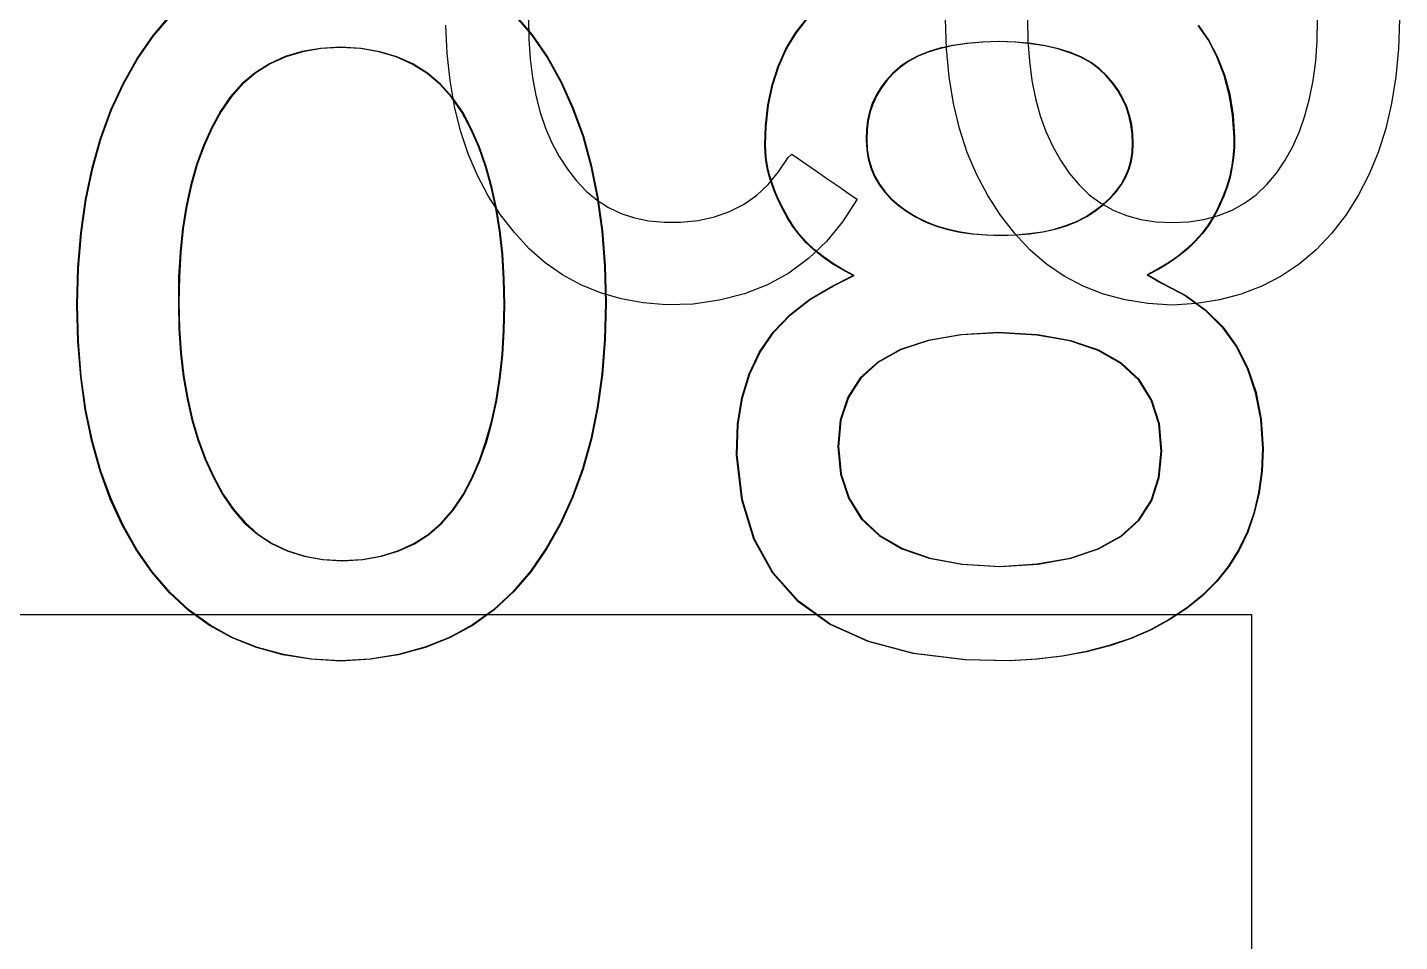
# Model space of a CAD drawing. Extents: x 1 to 47.7, y 0.2 to 35.
# Drawn here: x 42.2036 to 42.3964, y 10.3977 to 10.5261 of the extents above; entities that cross this region are included whole.
import ezdxf

# ---------------------------------------------------------------- set-up
doc = ezdxf.new("R2010")
doc.units = 0
doc.header["$MEASUREMENT"] = 0
for name, color, linetype in [('7_2___8__INDEPENDENT_INPUT', 7, 'CONTINUOUS'), ('7_3___8__OPTOISO_INDEPENDE', 7, 'CONTINUOUS'), ('7_4___24__OPTOISO_INDEPEND', 7, 'CONTINUOUS'), ('7_5___8__INDEPENDENT_INPUT', 7, 'CONTINUOUS'), ('7_6____8__INDEPENDENT_INPU', 7, 'CONTINUOUS'), ('7_7____8__OPTOISO_INDEPEND', 7, 'CONTINUOUS'), ('7_8____8__OPTOISO_INDEPEND', 7, 'CONTINUOUS')]:
    doc.layers.add(name, color=color, linetype=linetype)

msp = doc.modelspace()

# ---------------------------------------------------------------- linework, layer by layer
at = {"layer": '7_2___8__INDEPENDENT_INPUT'}
for points in [[(42.27206, 10.52789), (42.27451, 10.52505), (42.27669, 10.52187), (42.27862, 10.51843), (42.28029, 10.51474), (42.2817, 10.5108), (42.28286, 10.50662), (42.28376, 10.50219), (42.2844, 10.49751), (42.28478, 10.49259), (42.28491, 10.48741), (42.28478, 10.48227), (42.28439, 10.47736), (42.28374, 10.47269), (42.28283, 10.46826), (42.28166, 10.46406), (42.28023, 10.46011), (42.27854, 10.45639), (42.27659, 10.45292), (42.27437, 10.44969), (42.2719, 10.4468), (42.26917, 10.4443), (42.2662, 10.44216), (42.26299, 10.4404), (42.25953, 10.43901), (42.25582, 10.438), (42.25186, 10.43736), (42.24765, 10.43709), (42.24349, 10.43736), (42.23957, 10.43799), (42.2359, 10.439), (42.23247, 10.44037), (42.22928, 10.44211), (42.22634, 10.44423), (42.22364, 10.44671), (42.22119, 10.44957), (42.21898, 10.45275), (42.21703, 10.45618), (42.21534, 10.45985), (42.21391, 10.46378), (42.21273, 10.46795), (42.21182, 10.47237), (42.21117, 10.47705), (42.21078, 10.48197), (42.21065, 10.48714), (42.21078, 10.4923), (42.21118, 10.49723), (42.21184, 10.50191), (42.21277, 10.50635), (42.21396, 10.51055), (42.21541, 10.51451), (42.21712, 10.51823), (42.2191, 10.52171), (42.22134, 10.52494), (42.22382, 10.52784)], [(42.36814, 10.52637), (42.3696, 10.52425), (42.37082, 10.52194), (42.37179, 10.51942), (42.37251, 10.5167), (42.37298, 10.51377), (42.3732, 10.51065), (42.3732, 10.50977), (42.37319, 10.50927), (42.37315, 10.50876), (42.37311, 10.50825), (42.37305, 10.50772), (42.37297, 10.50718), (42.37288, 10.50663), (42.37278, 10.50606), (42.37266, 10.50549), (42.37251, 10.50488), (42.37234, 10.50427), (42.37214, 10.50365), (42.37193, 10.50303), (42.37169, 10.5024), (42.37142, 10.50177), (42.37114, 10.50114), (42.37083, 10.50051), (42.37035, 10.49959), (42.36957, 10.49834), (42.36868, 10.49715), (42.36768, 10.49603), (42.36656, 10.49496), (42.36534, 10.49396), (42.36401, 10.49303), (42.36256, 10.49215), (42.36101, 10.49134), (42.36311, 10.49012), (42.36634, 10.48843), (42.36915, 10.48639), (42.37154, 10.48401), (42.37352, 10.48129), (42.37507, 10.47822), (42.37621, 10.47481), (42.37693, 10.47106), (42.37722, 10.46697), (42.37706, 10.46375), (42.37665, 10.46071), (42.37597, 10.45785), (42.37504, 10.45518), (42.37385, 10.45269), (42.3724, 10.45037), (42.3707, 10.44825), (42.36874, 10.4463), (42.36652, 10.44452), (42.36411, 10.44291), (42.36149, 10.44149), (42.35868, 10.44027), (42.35568, 10.43924), (42.35247, 10.43842), (42.34907, 10.43779), (42.34548, 10.43736), (42.34168, 10.43713), (42.33542, 10.43726), (42.32815, 10.43816), (42.32181, 10.43984), (42.3164, 10.44228), (42.31192, 10.44549), (42.30837, 10.44947), (42.30576, 10.45422), (42.30407, 10.45975), (42.30332, 10.46604), (42.30345, 10.47039), (42.30405, 10.47406), (42.30508, 10.47743), (42.30656, 10.4805), (42.30847, 10.48327), (42.31082, 10.48574), (42.31361, 10.48791), (42.31684, 10.48978), (42.31973, 10.49126), (42.31816, 10.49208), (42.31671, 10.49296), (42.31538, 10.49389), (42.31417, 10.49488), (42.31307, 10.49591), (42.31209, 10.497), (42.31123, 10.49814), (42.31049, 10.49932), (42.30983, 10.50055), (42.30923, 10.50174), (42.30871, 10.50292), (42.30827, 10.50409), (42.30791, 10.50523), (42.30763, 10.50636), (42.30744, 10.50746), (42.30732, 10.50855), (42.30729, 10.50963), (42.30738, 10.51219), (42.30772, 10.5152), (42.30831, 10.51801), (42.30915, 10.52064), (42.31024, 10.52307), (42.31159, 10.52531), (42.31319, 10.52736)]]:
    msp.add_lwpolyline(points, dxfattribs=at)
for points in [[(42.35897, 10.50979), (42.35891, 10.51114), (42.35874, 10.51245), (42.35845, 10.51371), (42.35804, 10.51493), (42.35752, 10.5161), (42.35688, 10.51722), (42.35613, 10.51829), (42.35526, 10.51932), (42.35424, 10.52029), (42.35304, 10.52116), (42.35168, 10.52191), (42.35015, 10.52256), (42.34847, 10.52309), (42.34663, 10.52351), (42.34462, 10.52382), (42.34246, 10.52402), (42.34013, 10.52411), (42.33783, 10.52403), (42.33569, 10.52384), (42.33371, 10.52355), (42.3319, 10.52315), (42.33024, 10.52265), (42.32876, 10.52205), (42.32743, 10.52134), (42.32626, 10.52053), (42.32524, 10.51962), (42.32435, 10.51865), (42.32357, 10.51763), (42.32292, 10.51655), (42.3224, 10.51541), (42.32199, 10.51423), (42.32172, 10.51298), (42.32156, 10.51169), (42.32153, 10.51034), (42.3216, 10.50896), (42.32182, 10.50764), (42.32217, 10.50639), (42.32267, 10.5052), (42.32331, 10.50408), (42.32409, 10.50302), (42.32501, 10.50202), (42.32607, 10.50109), (42.32726, 10.50022), (42.32854, 10.49944), (42.32992, 10.49877), (42.3314, 10.4982), (42.33299, 10.49773), (42.33468, 10.49737), (42.33648, 10.49711), (42.33838, 10.49695), (42.34039, 10.4969), (42.34247, 10.49695), (42.34444, 10.49712), (42.34628, 10.49738), (42.348, 10.49776), (42.3496, 10.49825), (42.35108, 10.49884), (42.35244, 10.49954), (42.35368, 10.50034), (42.35479, 10.50121), (42.35577, 10.5021), (42.35662, 10.50304), (42.35733, 10.50403), (42.35792, 10.50508), (42.35838, 10.50618), (42.35871, 10.50733), (42.3589, 10.50853)], [(42.27067, 10.48714), (42.2706, 10.49076), (42.27038, 10.49422), (42.27002, 10.49754), (42.26951, 10.5007), (42.26885, 10.50371), (42.26805, 10.50656), (42.2671, 10.50927), (42.26601, 10.51182), (42.26475, 10.51419), (42.26329, 10.5163), (42.26163, 10.51813), (42.25979, 10.51968), (42.25775, 10.52096), (42.25551, 10.52196), (42.25309, 10.52268), (42.25047, 10.52313), (42.24765, 10.5233), (42.24488, 10.52313), (42.2423, 10.52269), (42.23991, 10.52197), (42.23771, 10.52099), (42.2357, 10.51973), (42.23388, 10.51819), (42.23225, 10.51639), (42.23081, 10.51431), (42.22954, 10.51198), (42.22842, 10.50948), (42.22746, 10.50682), (42.22664, 10.504), (42.22599, 10.50101), (42.22548, 10.49785), (42.22513, 10.49454), (42.22494, 10.49106), (42.22489, 10.48741), (42.22497, 10.48381), (42.2252, 10.48037), (42.22558, 10.47708), (42.22611, 10.47395), (42.2268, 10.47097), (42.22764, 10.46816), (42.22863, 10.46549), (42.22978, 10.46299), (42.23107, 10.4606), (42.23253, 10.45842), (42.23417, 10.45653), (42.23599, 10.45492), (42.238, 10.45361), (42.2402, 10.45257), (42.24259, 10.45183), (42.24516, 10.45137), (42.24791, 10.45119), (42.25072, 10.45136), (42.25334, 10.45182), (42.25576, 10.45256), (42.25798, 10.45358), (42.26, 10.45488), (42.26183, 10.45646), (42.26346, 10.45833), (42.2649, 10.46048), (42.26613, 10.46284), (42.26719, 10.46531), (42.26812, 10.46795), (42.2689, 10.47075), (42.26954, 10.47371), (42.27003, 10.47683), (42.27039, 10.48011), (42.2706, 10.48354)], [(42.36297, 10.46656), (42.36264, 10.4704), (42.36159, 10.47374), (42.35982, 10.47658), (42.35733, 10.47891), (42.35411, 10.48074), (42.35017, 10.48207), (42.3455, 10.48289), (42.34012, 10.48322), (42.33482, 10.48291), (42.33023, 10.48211), (42.32635, 10.48084), (42.32318, 10.47908), (42.32071, 10.47685), (42.31894, 10.47413), (42.31788, 10.47092), (42.31753, 10.46724), (42.31794, 10.46335), (42.31904, 10.45997), (42.32084, 10.45709), (42.32334, 10.45473), (42.32652, 10.45288), (42.33041, 10.45154), (42.33498, 10.4507), (42.34025, 10.45038), (42.34558, 10.45072), (42.35019, 10.45154), (42.3541, 10.45284), (42.35729, 10.45463), (42.35978, 10.45689), (42.36155, 10.45963), (42.36261, 10.46286)]]:
    msp.add_lwpolyline(points, close=True, dxfattribs=at)
at = {"layer": '7_3___8__OPTOISO_INDEPENDE'}
for points in [[(42.27206, 10.52789), (42.27451, 10.52505), (42.27669, 10.52187), (42.27862, 10.51843), (42.28029, 10.51474), (42.2817, 10.5108), (42.28286, 10.50662), (42.28376, 10.50219), (42.2844, 10.49751), (42.28478, 10.49259), (42.28491, 10.48741), (42.28478, 10.48227), (42.28439, 10.47736), (42.28374, 10.47269), (42.28283, 10.46826), (42.28166, 10.46406), (42.28023, 10.46011), (42.27854, 10.45639), (42.27659, 10.45292), (42.27437, 10.44969), (42.2719, 10.4468), (42.26917, 10.4443), (42.2662, 10.44216), (42.26299, 10.4404), (42.25953, 10.43901), (42.25582, 10.438), (42.25186, 10.43736), (42.24765, 10.43709), (42.24349, 10.43736), (42.23957, 10.43799), (42.2359, 10.439), (42.23247, 10.44037), (42.22928, 10.44211), (42.22634, 10.44423), (42.22364, 10.44671), (42.22119, 10.44957), (42.21898, 10.45275), (42.21703, 10.45618), (42.21534, 10.45985), (42.21391, 10.46378), (42.21273, 10.46795), (42.21182, 10.47237), (42.21117, 10.47705), (42.21078, 10.48197), (42.21065, 10.48714), (42.21078, 10.4923), (42.21118, 10.49723), (42.21184, 10.50191), (42.21277, 10.50635), (42.21396, 10.51055), (42.21541, 10.51451), (42.21712, 10.51823), (42.2191, 10.52171), (42.22134, 10.52494), (42.22382, 10.52784)], [(42.36814, 10.52637), (42.3696, 10.52425), (42.37082, 10.52194), (42.37179, 10.51942), (42.37251, 10.5167), (42.37298, 10.51377), (42.3732, 10.51065), (42.3732, 10.50977), (42.37319, 10.50927), (42.37315, 10.50876), (42.37311, 10.50825), (42.37305, 10.50772), (42.37297, 10.50718), (42.37288, 10.50663), (42.37278, 10.50606), (42.37266, 10.50549), (42.37251, 10.50488), (42.37234, 10.50427), (42.37214, 10.50365), (42.37193, 10.50303), (42.37169, 10.5024), (42.37142, 10.50177), (42.37114, 10.50114), (42.37083, 10.50051), (42.37035, 10.49959), (42.36957, 10.49834), (42.36868, 10.49715), (42.36768, 10.49603), (42.36656, 10.49496), (42.36534, 10.49396), (42.36401, 10.49303), (42.36256, 10.49215), (42.36101, 10.49134), (42.36311, 10.49012), (42.36634, 10.48843), (42.36915, 10.48639), (42.37154, 10.48401), (42.37352, 10.48129), (42.37507, 10.47822), (42.37621, 10.47481), (42.37693, 10.47106), (42.37722, 10.46697), (42.37706, 10.46375), (42.37665, 10.46071), (42.37597, 10.45785), (42.37504, 10.45518), (42.37385, 10.45269), (42.3724, 10.45037), (42.3707, 10.44825), (42.36874, 10.4463), (42.36652, 10.44452), (42.36411, 10.44291), (42.36149, 10.44149), (42.35868, 10.44027), (42.35568, 10.43924), (42.35247, 10.43842), (42.34907, 10.43779), (42.34548, 10.43736), (42.34168, 10.43713), (42.33542, 10.43726), (42.32815, 10.43816), (42.32181, 10.43984), (42.3164, 10.44228), (42.31192, 10.44549), (42.30837, 10.44947), (42.30576, 10.45422), (42.30407, 10.45975), (42.30332, 10.46604), (42.30345, 10.47039), (42.30405, 10.47406), (42.30508, 10.47743), (42.30656, 10.4805), (42.30847, 10.48327), (42.31082, 10.48574), (42.31361, 10.48791), (42.31684, 10.48978), (42.31973, 10.49126), (42.31816, 10.49208), (42.31671, 10.49296), (42.31538, 10.49389), (42.31417, 10.49488), (42.31307, 10.49591), (42.31209, 10.497), (42.31123, 10.49814), (42.31049, 10.49932), (42.30983, 10.50055), (42.30923, 10.50174), (42.30871, 10.50292), (42.30827, 10.50409), (42.30791, 10.50523), (42.30763, 10.50636), (42.30744, 10.50746), (42.30732, 10.50855), (42.30729, 10.50963), (42.30738, 10.51219), (42.30772, 10.5152), (42.30831, 10.51801), (42.30915, 10.52064), (42.31024, 10.52307), (42.31159, 10.52531), (42.31319, 10.52736)]]:
    msp.add_lwpolyline(points, dxfattribs=at)
for points in [[(42.35897, 10.50979), (42.35891, 10.51114), (42.35874, 10.51245), (42.35845, 10.51371), (42.35804, 10.51493), (42.35752, 10.5161), (42.35688, 10.51722), (42.35613, 10.51829), (42.35526, 10.51932), (42.35424, 10.52029), (42.35304, 10.52116), (42.35168, 10.52191), (42.35015, 10.52256), (42.34847, 10.52309), (42.34663, 10.52351), (42.34462, 10.52382), (42.34246, 10.52402), (42.34013, 10.52411), (42.33783, 10.52403), (42.33569, 10.52384), (42.33371, 10.52355), (42.3319, 10.52315), (42.33024, 10.52265), (42.32876, 10.52205), (42.32743, 10.52134), (42.32626, 10.52053), (42.32524, 10.51962), (42.32435, 10.51865), (42.32357, 10.51763), (42.32292, 10.51655), (42.3224, 10.51541), (42.32199, 10.51423), (42.32172, 10.51298), (42.32156, 10.51169), (42.32153, 10.51034), (42.3216, 10.50896), (42.32182, 10.50764), (42.32217, 10.50639), (42.32267, 10.5052), (42.32331, 10.50408), (42.32409, 10.50302), (42.32501, 10.50202), (42.32607, 10.50109), (42.32726, 10.50022), (42.32854, 10.49944), (42.32992, 10.49877), (42.3314, 10.4982), (42.33299, 10.49773), (42.33468, 10.49737), (42.33648, 10.49711), (42.33838, 10.49695), (42.34039, 10.4969), (42.34247, 10.49695), (42.34444, 10.49712), (42.34628, 10.49738), (42.348, 10.49776), (42.3496, 10.49825), (42.35108, 10.49884), (42.35244, 10.49954), (42.35368, 10.50034), (42.35479, 10.50121), (42.35577, 10.5021), (42.35662, 10.50304), (42.35733, 10.50403), (42.35792, 10.50508), (42.35838, 10.50618), (42.35871, 10.50733), (42.3589, 10.50853)], [(42.27067, 10.48714), (42.2706, 10.49076), (42.27038, 10.49422), (42.27002, 10.49754), (42.26951, 10.5007), (42.26885, 10.50371), (42.26805, 10.50656), (42.2671, 10.50927), (42.26601, 10.51182), (42.26475, 10.51419), (42.26329, 10.5163), (42.26163, 10.51813), (42.25979, 10.51968), (42.25775, 10.52096), (42.25551, 10.52196), (42.25309, 10.52268), (42.25047, 10.52313), (42.24765, 10.5233), (42.24488, 10.52313), (42.2423, 10.52269), (42.23991, 10.52197), (42.23771, 10.52099), (42.2357, 10.51973), (42.23388, 10.51819), (42.23225, 10.51639), (42.23081, 10.51431), (42.22954, 10.51198), (42.22842, 10.50948), (42.22746, 10.50682), (42.22664, 10.504), (42.22599, 10.50101), (42.22548, 10.49785), (42.22513, 10.49454), (42.22494, 10.49106), (42.22489, 10.48741), (42.22497, 10.48381), (42.2252, 10.48037), (42.22558, 10.47708), (42.22611, 10.47395), (42.2268, 10.47097), (42.22764, 10.46816), (42.22863, 10.46549), (42.22978, 10.46299), (42.23107, 10.4606), (42.23253, 10.45842), (42.23417, 10.45653), (42.23599, 10.45492), (42.238, 10.45361), (42.2402, 10.45257), (42.24259, 10.45183), (42.24516, 10.45137), (42.24791, 10.45119), (42.25072, 10.45136), (42.25334, 10.45182), (42.25576, 10.45256), (42.25798, 10.45358), (42.26, 10.45488), (42.26183, 10.45646), (42.26346, 10.45833), (42.2649, 10.46048), (42.26613, 10.46284), (42.26719, 10.46531), (42.26812, 10.46795), (42.2689, 10.47075), (42.26954, 10.47371), (42.27003, 10.47683), (42.27039, 10.48011), (42.2706, 10.48354)], [(42.36297, 10.46656), (42.36264, 10.4704), (42.36159, 10.47374), (42.35982, 10.47658), (42.35733, 10.47891), (42.35411, 10.48074), (42.35017, 10.48207), (42.3455, 10.48289), (42.34012, 10.48322), (42.33482, 10.48291), (42.33023, 10.48211), (42.32635, 10.48084), (42.32318, 10.47908), (42.32071, 10.47685), (42.31894, 10.47413), (42.31788, 10.47092), (42.31753, 10.46724), (42.31794, 10.46335), (42.31904, 10.45997), (42.32084, 10.45709), (42.32334, 10.45473), (42.32652, 10.45288), (42.33041, 10.45154), (42.33498, 10.4507), (42.34025, 10.45038), (42.34558, 10.45072), (42.35019, 10.45154), (42.3541, 10.45284), (42.35729, 10.45463), (42.35978, 10.45689), (42.36155, 10.45963), (42.36261, 10.46286)]]:
    msp.add_lwpolyline(points, close=True, dxfattribs=at)
at = {"layer": '7_4___24__OPTOISO_INDEPEND'}
for points in [[(42.27398, 10.52744), (42.27404, 10.52449), (42.27424, 10.52169), (42.27457, 10.51904), (42.27504, 10.51653), (42.27565, 10.51417), (42.2764, 10.51195), (42.27729, 10.50988), (42.27831, 10.50796), (42.27947, 10.50618), (42.28072, 10.50453), (42.28211, 10.50308), (42.28362, 10.50184), (42.28525, 10.50081), (42.28701, 10.49998), (42.28889, 10.49936), (42.2909, 10.49894), (42.29304, 10.49873), (42.29542, 10.49873), (42.29785, 10.49897), (42.30013, 10.49947), (42.30225, 10.50023), (42.30421, 10.50124), (42.30601, 10.50251), (42.30766, 10.50403), (42.30914, 10.50581), (42.31046, 10.50784), (42.31098, 10.5083), (42.31175, 10.50777), (42.31297, 10.50693), (42.31446, 10.50589), (42.31607, 10.50479), (42.31761, 10.50373), (42.31891, 10.50282), (42.31982, 10.50219), (42.32016, 10.50196), (42.31813, 10.4988), (42.31585, 10.49603), (42.31333, 10.49362), (42.31057, 10.4916), (42.30757, 10.48994), (42.30433, 10.48867), (42.30085, 10.48777), (42.29713, 10.48724), (42.29335, 10.48712), (42.29009, 10.4874), (42.28701, 10.48796), (42.28409, 10.48881), (42.28134, 10.48994), (42.27876, 10.49135), (42.27634, 10.49304), (42.27409, 10.49502), (42.27202, 10.49728), (42.27008, 10.49978), (42.26834, 10.50245), (42.26682, 10.5053), (42.26552, 10.50835), (42.26445, 10.51158), (42.2636, 10.51501), (42.26297, 10.51862), (42.26256, 10.52243), (42.26238, 10.52642)], [(42.39638, 10.52724), (42.39623, 10.5231), (42.39586, 10.51916), (42.39526, 10.51542), (42.39443, 10.51189), (42.39337, 10.50855), (42.39208, 10.50541), (42.39057, 10.50247), (42.38882, 10.49973), (42.38683, 10.49717), (42.38464, 10.49486), (42.38227, 10.49286), (42.37973, 10.49115), (42.37702, 10.48974), (42.37413, 10.48863), (42.37107, 10.48782), (42.36783, 10.48731), (42.36442, 10.48709), (42.36103, 10.48731), (42.35783, 10.48782), (42.3548, 10.48863), (42.35194, 10.48974), (42.34927, 10.49115), (42.34677, 10.49286), (42.34445, 10.49486), (42.34231, 10.49717), (42.34032, 10.49973), (42.33853, 10.50247), (42.33697, 10.50541), (42.33565, 10.50855), (42.33457, 10.51189), (42.33372, 10.51542), (42.3331, 10.51916), (42.33272, 10.5231), (42.33257, 10.52724)], [(42.34408, 10.52724), (42.34415, 10.52422), (42.34437, 10.52136), (42.34473, 10.51865), (42.34524, 10.5161), (42.34589, 10.5137), (42.34669, 10.51146), (42.34764, 10.50937), (42.34873, 10.50744), (42.34995, 10.50564), (42.35131, 10.50401), (42.35279, 10.5026), (42.35441, 10.50141), (42.35615, 10.50043), (42.35802, 10.49967), (42.36003, 10.49913), (42.36216, 10.49881), (42.36442, 10.4987), (42.36673, 10.49881), (42.3689, 10.49913), (42.37094, 10.49967), (42.37284, 10.50043), (42.3746, 10.50141), (42.37623, 10.5026), (42.37773, 10.50401), (42.37909, 10.50564), (42.38031, 10.50744), (42.38138, 10.50937), (42.38231, 10.51146), (42.38309, 10.5137), (42.38374, 10.5161), (42.38423, 10.51865), (42.38459, 10.52136), (42.3848, 10.52422), (42.38487, 10.52724)], [(42.07552, 10.39364), (42.07552, 10.44362), (42.37557, 10.44362), (42.37557, 10.18898)]]:
    msp.add_lwpolyline(points, dxfattribs=at)
at = {"layer": '7_5___8__INDEPENDENT_INPUT'}
for points in [[(42.27197, 10.5279), (42.27441, 10.52506), (42.2766, 10.52188), (42.27853, 10.51844), (42.28019, 10.51475), (42.28161, 10.51082), (42.28276, 10.50664), (42.28366, 10.5022), (42.2843, 10.49753), (42.28469, 10.4926), (42.28482, 10.48743), (42.28469, 10.48228), (42.2843, 10.47737), (42.28365, 10.4727), (42.28274, 10.46827), (42.28156, 10.46408), (42.28013, 10.46012), (42.27844, 10.45641), (42.27649, 10.45293), (42.27427, 10.4497), (42.2718, 10.44682), (42.26908, 10.44431), (42.26611, 10.44217), (42.26289, 10.44041), (42.25943, 10.43903), (42.25572, 10.43801), (42.25176, 10.43737), (42.24756, 10.43711), (42.2434, 10.43737), (42.23948, 10.438), (42.2358, 10.43901), (42.23237, 10.44038), (42.22919, 10.44213), (42.22625, 10.44424), (42.22355, 10.44672), (42.22109, 10.44958), (42.21888, 10.45276), (42.21693, 10.45619), (42.21524, 10.45986), (42.21381, 10.46379), (42.21264, 10.46796), (42.21173, 10.47239), (42.21108, 10.47706), (42.21069, 10.48198), (42.21056, 10.48716), (42.21069, 10.49232), (42.21109, 10.49724), (42.21175, 10.50192), (42.21267, 10.50636), (42.21386, 10.51056), (42.21531, 10.51452), (42.21703, 10.51824), (42.21901, 10.52172), (42.22124, 10.52496), (42.22372, 10.52785)], [(42.36804, 10.52638), (42.36951, 10.52427), (42.37072, 10.52195), (42.37169, 10.51943), (42.37241, 10.51671), (42.37288, 10.51379), (42.3731, 10.51066), (42.37311, 10.50978), (42.37309, 10.50928), (42.37306, 10.50878), (42.37301, 10.50826), (42.37295, 10.50773), (42.37288, 10.50719), (42.37279, 10.50664), (42.37268, 10.50608), (42.37257, 10.5055), (42.37242, 10.50489), (42.37224, 10.50428), (42.37205, 10.50366), (42.37183, 10.50304), (42.37159, 10.50242), (42.37133, 10.50179), (42.37104, 10.50116), (42.37074, 10.50052), (42.37025, 10.4996), (42.36947, 10.49835), (42.36858, 10.49716), (42.36758, 10.49604), (42.36647, 10.49498), (42.36525, 10.49398), (42.36391, 10.49304), (42.36247, 10.49217), (42.36091, 10.49136), (42.36301, 10.49014), (42.36624, 10.48844), (42.36905, 10.48641), (42.37145, 10.48402), (42.37342, 10.4813), (42.37498, 10.47824), (42.37611, 10.47483), (42.37683, 10.47107), (42.37713, 10.46698), (42.37697, 10.46376), (42.37655, 10.46072), (42.37588, 10.45787), (42.37495, 10.45519), (42.37376, 10.4527), (42.37231, 10.45039), (42.3706, 10.44826), (42.36864, 10.44631), (42.36643, 10.44454), (42.36401, 10.44292), (42.3614, 10.4415), (42.35859, 10.44028), (42.35558, 10.43926), (42.35238, 10.43843), (42.34898, 10.4378), (42.34538, 10.43738), (42.34158, 10.43714), (42.33532, 10.43728), (42.32805, 10.43818), (42.32171, 10.43985), (42.3163, 10.44229), (42.31183, 10.4455), (42.30828, 10.44949), (42.30566, 10.45424), (42.30398, 10.45976), (42.30323, 10.46605), (42.30336, 10.4704), (42.30395, 10.47407), (42.30499, 10.47744), (42.30646, 10.48051), (42.30838, 10.48328), (42.31073, 10.48575), (42.31352, 10.48792), (42.31675, 10.48979), (42.31963, 10.49127), (42.31806, 10.4921), (42.31662, 10.49298), (42.31528, 10.49391), (42.31407, 10.49489), (42.31298, 10.49592), (42.312, 10.49701), (42.31114, 10.49815), (42.31039, 10.49934), (42.30974, 10.50056), (42.30913, 10.50176), (42.30861, 10.50294), (42.30817, 10.5041), (42.30782, 10.50524), (42.30754, 10.50637), (42.30734, 10.50748), (42.30723, 10.50857), (42.30719, 10.50964), (42.30728, 10.51221), (42.30762, 10.51521), (42.30821, 10.51803), (42.30906, 10.52065), (42.31015, 10.52308), (42.3115, 10.52532), (42.31309, 10.52737)]]:
    msp.add_lwpolyline(points, dxfattribs=at)
for points in [[(42.35887, 10.5098), (42.35882, 10.51116), (42.35864, 10.51247), (42.35835, 10.51373), (42.35795, 10.51494), (42.35742, 10.51611), (42.35678, 10.51723), (42.35603, 10.51831), (42.35516, 10.51933), (42.35414, 10.5203), (42.35294, 10.52117), (42.35158, 10.52193), (42.35006, 10.52257), (42.34838, 10.5231), (42.34653, 10.52353), (42.34453, 10.52384), (42.34236, 10.52404), (42.34003, 10.52412), (42.33773, 10.52404), (42.33559, 10.52385), (42.33362, 10.52356), (42.3318, 10.52317), (42.33015, 10.52267), (42.32866, 10.52206), (42.32733, 10.52136), (42.32617, 10.52055), (42.32515, 10.51964), (42.32425, 10.51866), (42.32348, 10.51764), (42.32283, 10.51656), (42.3223, 10.51543), (42.3219, 10.51424), (42.32162, 10.513), (42.32147, 10.5117), (42.32144, 10.51035), (42.32151, 10.50897), (42.32172, 10.50765), (42.32208, 10.5064), (42.32257, 10.50521), (42.32321, 10.50409), (42.32399, 10.50303), (42.32492, 10.50204), (42.32598, 10.50111), (42.32716, 10.50024), (42.32844, 10.49946), (42.32982, 10.49878), (42.33131, 10.49821), (42.33289, 10.49774), (42.33459, 10.49738), (42.33638, 10.49712), (42.33829, 10.49697), (42.34029, 10.49691), (42.34238, 10.49697), (42.34434, 10.49713), (42.34619, 10.4974), (42.34791, 10.49777), (42.34951, 10.49826), (42.35099, 10.49885), (42.35234, 10.49955), (42.35358, 10.50036), (42.35469, 10.50122), (42.35567, 10.50211), (42.35652, 10.50305), (42.35724, 10.50405), (42.35783, 10.50509), (42.35829, 10.50619), (42.35861, 10.50734), (42.35881, 10.50854)], [(42.27058, 10.48716), (42.2705, 10.49077), (42.27028, 10.49424), (42.26992, 10.49755), (42.26941, 10.50071), (42.26876, 10.50372), (42.26796, 10.50658), (42.26701, 10.50928), (42.26591, 10.51183), (42.26465, 10.5142), (42.26319, 10.51631), (42.26154, 10.51814), (42.25969, 10.51969), (42.25765, 10.52097), (42.25542, 10.52197), (42.25299, 10.52269), (42.25037, 10.52314), (42.24756, 10.52331), (42.24479, 10.52314), (42.24221, 10.5227), (42.23982, 10.52199), (42.23762, 10.521), (42.2356, 10.51974), (42.23378, 10.51821), (42.23215, 10.5164), (42.23071, 10.51432), (42.22944, 10.512), (42.22833, 10.5095), (42.22736, 10.50683), (42.22655, 10.50401), (42.22589, 10.50102), (42.22539, 10.49787), (42.22504, 10.49455), (42.22484, 10.49107), (42.2248, 10.48743), (42.22488, 10.48383), (42.2251, 10.48038), (42.22548, 10.47709), (42.22602, 10.47396), (42.22671, 10.47099), (42.22755, 10.46817), (42.22854, 10.46551), (42.22969, 10.463), (42.23098, 10.46061), (42.23243, 10.45843), (42.23407, 10.45654), (42.2359, 10.45494), (42.23791, 10.45362), (42.24011, 10.45259), (42.24249, 10.45184), (42.24506, 10.45138), (42.24782, 10.45121), (42.25063, 10.45138), (42.25324, 10.45183), (42.25566, 10.45257), (42.25788, 10.45359), (42.25991, 10.45489), (42.26174, 10.45648), (42.26337, 10.45834), (42.2648, 10.46049), (42.26603, 10.46285), (42.2671, 10.46533), (42.26802, 10.46797), (42.2688, 10.47076), (42.26944, 10.47372), (42.26994, 10.47684), (42.27029, 10.48012), (42.2705, 10.48356)], [(42.36287, 10.46657), (42.36255, 10.47042), (42.3615, 10.47376), (42.35973, 10.47659), (42.35723, 10.47893), (42.35401, 10.48076), (42.35007, 10.48208), (42.34541, 10.48291), (42.34002, 10.48323), (42.33473, 10.48292), (42.33014, 10.48213), (42.32626, 10.48085), (42.32308, 10.4791), (42.32061, 10.47686), (42.31885, 10.47414), (42.31779, 10.47094), (42.31744, 10.46725), (42.31785, 10.46336), (42.31895, 10.45998), (42.32075, 10.45711), (42.32324, 10.45474), (42.32643, 10.45289), (42.33031, 10.45155), (42.33489, 10.45072), (42.34016, 10.45039), (42.34548, 10.45073), (42.3501, 10.45156), (42.354, 10.45286), (42.3572, 10.45464), (42.35968, 10.4569), (42.36146, 10.45965), (42.36252, 10.46287)]]:
    msp.add_lwpolyline(points, close=True, dxfattribs=at)
at = {"layer": '7_6____8__INDEPENDENT_INPU'}
for points in [[(42.27206, 10.52789), (42.27451, 10.52506), (42.27669, 10.52187), (42.27862, 10.51843), (42.28029, 10.51475), (42.2817, 10.51081), (42.28286, 10.50663), (42.28376, 10.5022), (42.2844, 10.49752), (42.28478, 10.49259), (42.28491, 10.48742), (42.28478, 10.48227), (42.28439, 10.47736), (42.28374, 10.47269), (42.28283, 10.46826), (42.28166, 10.46407), (42.28023, 10.46012), (42.27854, 10.4564), (42.27659, 10.45292), (42.27437, 10.44969), (42.2719, 10.44681), (42.26917, 10.4443), (42.2662, 10.44217), (42.26299, 10.44041), (42.25953, 10.43902), (42.25582, 10.43801), (42.25186, 10.43737), (42.24765, 10.4371), (42.24349, 10.43736), (42.23957, 10.438), (42.2359, 10.439), (42.23247, 10.44038), (42.22928, 10.44212), (42.22634, 10.44423), (42.22364, 10.44672), (42.22119, 10.44957), (42.21898, 10.45276), (42.21703, 10.45618), (42.21534, 10.45986), (42.21391, 10.46378), (42.21273, 10.46796), (42.21182, 10.47238), (42.21117, 10.47705), (42.21078, 10.48198), (42.21065, 10.48715), (42.21078, 10.49231), (42.21118, 10.49723), (42.21184, 10.50191), (42.21277, 10.50636), (42.21396, 10.51056), (42.21541, 10.51452), (42.21712, 10.51823), (42.2191, 10.52171), (42.22134, 10.52495), (42.22382, 10.52784)], [(42.36814, 10.52638), (42.3696, 10.52426), (42.37082, 10.52194), (42.37179, 10.51942), (42.37251, 10.5167), (42.37298, 10.51378), (42.3732, 10.51066), (42.3732, 10.50977), (42.37319, 10.50928), (42.37315, 10.50877), (42.37311, 10.50825), (42.37305, 10.50772), (42.37297, 10.50718), (42.37288, 10.50663), (42.37278, 10.50607), (42.37266, 10.50549), (42.37251, 10.50488), (42.37234, 10.50427), (42.37214, 10.50365), (42.37193, 10.50303), (42.37169, 10.50241), (42.37142, 10.50178), (42.37114, 10.50115), (42.37083, 10.50051), (42.37035, 10.49959), (42.36957, 10.49834), (42.36868, 10.49716), (42.36768, 10.49603), (42.36656, 10.49497), (42.36534, 10.49397), (42.36401, 10.49303), (42.36256, 10.49216), (42.36101, 10.49135), (42.36311, 10.49013), (42.36634, 10.48844), (42.36915, 10.4864), (42.37154, 10.48402), (42.37352, 10.4813), (42.37507, 10.47823), (42.37621, 10.47482), (42.37693, 10.47107), (42.37722, 10.46697), (42.37706, 10.46375), (42.37665, 10.46072), (42.37597, 10.45786), (42.37504, 10.45518), (42.37385, 10.45269), (42.3724, 10.45038), (42.3707, 10.44825), (42.36874, 10.44631), (42.36652, 10.44453), (42.36411, 10.44291), (42.36149, 10.44149), (42.35868, 10.44027), (42.35568, 10.43925), (42.35247, 10.43842), (42.34907, 10.4378), (42.34548, 10.43737), (42.34168, 10.43714), (42.33542, 10.43727), (42.32815, 10.43817), (42.32181, 10.43984), (42.3164, 10.44229), (42.31192, 10.4455), (42.30837, 10.44948), (42.30576, 10.45423), (42.30407, 10.45975), (42.30332, 10.46605), (42.30345, 10.47039), (42.30405, 10.47406), (42.30508, 10.47743), (42.30656, 10.4805), (42.30847, 10.48327), (42.31082, 10.48574), (42.31361, 10.48791), (42.31684, 10.48979), (42.31973, 10.49126), (42.31816, 10.49209), (42.31671, 10.49297), (42.31538, 10.4939), (42.31417, 10.49488), (42.31307, 10.49592), (42.31209, 10.497), (42.31123, 10.49814), (42.31049, 10.49933), (42.30983, 10.50055), (42.30923, 10.50175), (42.30871, 10.50293), (42.30827, 10.50409), (42.30791, 10.50524), (42.30763, 10.50636), (42.30744, 10.50747), (42.30732, 10.50856), (42.30729, 10.50963), (42.30738, 10.5122), (42.30772, 10.51521), (42.30831, 10.51802), (42.30915, 10.52064), (42.31024, 10.52308), (42.31159, 10.52532), (42.31319, 10.52737)]]:
    msp.add_lwpolyline(points, dxfattribs=at)
for points in [[(42.35897, 10.50979), (42.35891, 10.51115), (42.35874, 10.51246), (42.35845, 10.51372), (42.35804, 10.51494), (42.35752, 10.5161), (42.35688, 10.51722), (42.35613, 10.51829), (42.35526, 10.51932), (42.35424, 10.52029), (42.35304, 10.52116), (42.35168, 10.52192), (42.35015, 10.52256), (42.34847, 10.52309), (42.34663, 10.52352), (42.34462, 10.52383), (42.34246, 10.52403), (42.34013, 10.52412), (42.33783, 10.52403), (42.33569, 10.52384), (42.33371, 10.52355), (42.3319, 10.52316), (42.33024, 10.52266), (42.32876, 10.52205), (42.32743, 10.52135), (42.32626, 10.52054), (42.32524, 10.51963), (42.32435, 10.51866), (42.32357, 10.51763), (42.32292, 10.51655), (42.3224, 10.51542), (42.32199, 10.51423), (42.32172, 10.51299), (42.32156, 10.51169), (42.32153, 10.51034), (42.3216, 10.50896), (42.32182, 10.50765), (42.32217, 10.50639), (42.32267, 10.50521), (42.32331, 10.50408), (42.32409, 10.50302), (42.32501, 10.50203), (42.32607, 10.5011), (42.32726, 10.50023), (42.32854, 10.49945), (42.32992, 10.49878), (42.3314, 10.4982), (42.33299, 10.49774), (42.33468, 10.49737), (42.33648, 10.49711), (42.33838, 10.49696), (42.34039, 10.49691), (42.34247, 10.49696), (42.34444, 10.49712), (42.34628, 10.49739), (42.348, 10.49777), (42.3496, 10.49825), (42.35108, 10.49884), (42.35244, 10.49954), (42.35368, 10.50035), (42.35479, 10.50122), (42.35577, 10.50211), (42.35662, 10.50305), (42.35733, 10.50404), (42.35792, 10.50508), (42.35838, 10.50618), (42.35871, 10.50733), (42.3589, 10.50854)], [(42.27067, 10.48715), (42.2706, 10.49077), (42.27038, 10.49423), (42.27002, 10.49754), (42.26951, 10.5007), (42.26885, 10.50371), (42.26805, 10.50657), (42.2671, 10.50927), (42.26601, 10.51182), (42.26475, 10.5142), (42.26329, 10.5163), (42.26163, 10.51813), (42.25979, 10.51968), (42.25775, 10.52096), (42.25551, 10.52196), (42.25309, 10.52268), (42.25047, 10.52313), (42.24765, 10.5233), (42.24488, 10.52313), (42.2423, 10.52269), (42.23991, 10.52198), (42.23771, 10.52099), (42.2357, 10.51973), (42.23388, 10.5182), (42.23225, 10.5164), (42.23081, 10.51432), (42.22954, 10.51199), (42.22842, 10.50949), (42.22746, 10.50683), (42.22664, 10.50401), (42.22599, 10.50102), (42.22548, 10.49786), (42.22513, 10.49455), (42.22494, 10.49106), (42.22489, 10.48742), (42.22497, 10.48382), (42.2252, 10.48038), (42.22558, 10.47709), (42.22611, 10.47396), (42.2268, 10.47098), (42.22764, 10.46816), (42.22863, 10.4655), (42.22978, 10.46299), (42.23107, 10.4606), (42.23253, 10.45843), (42.23417, 10.45654), (42.23599, 10.45493), (42.238, 10.45361), (42.2402, 10.45258), (42.24259, 10.45183), (42.24516, 10.45137), (42.24791, 10.4512), (42.25072, 10.45137), (42.25334, 10.45183), (42.25576, 10.45256), (42.25798, 10.45358), (42.26, 10.45489), (42.26183, 10.45647), (42.26346, 10.45834), (42.2649, 10.46048), (42.26613, 10.46284), (42.26719, 10.46532), (42.26812, 10.46796), (42.2689, 10.47076), (42.26954, 10.47372), (42.27003, 10.47683), (42.27039, 10.48011), (42.2706, 10.48355)], [(42.36297, 10.46657), (42.36264, 10.47041), (42.36159, 10.47375), (42.35982, 10.47659), (42.35733, 10.47892), (42.35411, 10.48075), (42.35017, 10.48208), (42.3455, 10.4829), (42.34012, 10.48322), (42.33482, 10.48291), (42.33023, 10.48212), (42.32635, 10.48085), (42.32318, 10.47909), (42.32071, 10.47685), (42.31894, 10.47413), (42.31788, 10.47093), (42.31753, 10.46724), (42.31794, 10.46335), (42.31904, 10.45997), (42.32084, 10.4571), (42.32334, 10.45474), (42.32652, 10.45289), (42.33041, 10.45154), (42.33498, 10.45071), (42.34025, 10.45039), (42.34558, 10.45073), (42.35019, 10.45155), (42.3541, 10.45285), (42.35729, 10.45463), (42.35978, 10.4569), (42.36155, 10.45964), (42.36261, 10.46286)]]:
    msp.add_lwpolyline(points, close=True, dxfattribs=at)
at = {"layer": '7_7____8__OPTOISO_INDEPEND'}
for points in [[(42.27206, 10.52789), (42.27451, 10.52505), (42.27669, 10.52187), (42.27862, 10.51843), (42.28029, 10.51474), (42.2817, 10.5108), (42.28286, 10.50662), (42.28376, 10.50219), (42.2844, 10.49751), (42.28478, 10.49259), (42.28491, 10.48741), (42.28478, 10.48227), (42.28439, 10.47736), (42.28374, 10.47269), (42.28283, 10.46826), (42.28166, 10.46406), (42.28023, 10.46011), (42.27854, 10.45639), (42.27659, 10.45292), (42.27437, 10.44969), (42.2719, 10.4468), (42.26917, 10.4443), (42.2662, 10.44216), (42.26299, 10.4404), (42.25953, 10.43901), (42.25582, 10.438), (42.25186, 10.43736), (42.24765, 10.43709), (42.24349, 10.43736), (42.23957, 10.43799), (42.2359, 10.439), (42.23247, 10.44037), (42.22928, 10.44211), (42.22634, 10.44423), (42.22364, 10.44671), (42.22119, 10.44957), (42.21898, 10.45275), (42.21703, 10.45618), (42.21534, 10.45985), (42.21391, 10.46378), (42.21273, 10.46795), (42.21182, 10.47237), (42.21117, 10.47705), (42.21078, 10.48197), (42.21065, 10.48714), (42.21078, 10.4923), (42.21118, 10.49723), (42.21184, 10.50191), (42.21277, 10.50635), (42.21396, 10.51055), (42.21541, 10.51451), (42.21712, 10.51823), (42.2191, 10.52171), (42.22134, 10.52494), (42.22382, 10.52784)], [(42.36814, 10.52637), (42.3696, 10.52425), (42.37082, 10.52194), (42.37179, 10.51942), (42.37251, 10.5167), (42.37298, 10.51377), (42.3732, 10.51065), (42.3732, 10.50977), (42.37319, 10.50927), (42.37315, 10.50876), (42.37311, 10.50825), (42.37305, 10.50772), (42.37297, 10.50718), (42.37288, 10.50663), (42.37278, 10.50606), (42.37266, 10.50549), (42.37251, 10.50488), (42.37234, 10.50427), (42.37214, 10.50365), (42.37193, 10.50303), (42.37169, 10.5024), (42.37142, 10.50177), (42.37114, 10.50114), (42.37083, 10.50051), (42.37035, 10.49959), (42.36957, 10.49834), (42.36868, 10.49715), (42.36768, 10.49603), (42.36656, 10.49496), (42.36534, 10.49396), (42.36401, 10.49303), (42.36256, 10.49215), (42.36101, 10.49134), (42.36311, 10.49012), (42.36634, 10.48843), (42.36915, 10.48639), (42.37154, 10.48401), (42.37352, 10.48129), (42.37507, 10.47822), (42.37621, 10.47481), (42.37693, 10.47106), (42.37722, 10.46697), (42.37706, 10.46375), (42.37665, 10.46071), (42.37597, 10.45785), (42.37504, 10.45518), (42.37385, 10.45269), (42.3724, 10.45037), (42.3707, 10.44825), (42.36874, 10.4463), (42.36652, 10.44452), (42.36411, 10.44291), (42.36149, 10.44149), (42.35868, 10.44027), (42.35568, 10.43924), (42.35247, 10.43842), (42.34907, 10.43779), (42.34548, 10.43736), (42.34168, 10.43713), (42.33542, 10.43726), (42.32815, 10.43816), (42.32181, 10.43984), (42.3164, 10.44228), (42.31192, 10.44549), (42.30837, 10.44947), (42.30576, 10.45422), (42.30407, 10.45975), (42.30332, 10.46604), (42.30345, 10.47039), (42.30405, 10.47406), (42.30508, 10.47743), (42.30656, 10.4805), (42.30847, 10.48327), (42.31082, 10.48574), (42.31361, 10.48791), (42.31684, 10.48978), (42.31973, 10.49126), (42.31816, 10.49208), (42.31671, 10.49296), (42.31538, 10.49389), (42.31417, 10.49488), (42.31307, 10.49591), (42.31209, 10.497), (42.31123, 10.49814), (42.31049, 10.49932), (42.30983, 10.50055), (42.30923, 10.50174), (42.30871, 10.50292), (42.30827, 10.50409), (42.30791, 10.50523), (42.30763, 10.50636), (42.30744, 10.50746), (42.30732, 10.50855), (42.30729, 10.50963), (42.30738, 10.51219), (42.30772, 10.5152), (42.30831, 10.51801), (42.30915, 10.52064), (42.31024, 10.52307), (42.31159, 10.52531), (42.31319, 10.52736)]]:
    msp.add_lwpolyline(points, dxfattribs=at)
for points in [[(42.35897, 10.50979), (42.35891, 10.51114), (42.35874, 10.51245), (42.35845, 10.51371), (42.35804, 10.51493), (42.35752, 10.5161), (42.35688, 10.51722), (42.35613, 10.51829), (42.35526, 10.51932), (42.35424, 10.52029), (42.35304, 10.52116), (42.35168, 10.52191), (42.35015, 10.52256), (42.34847, 10.52309), (42.34663, 10.52351), (42.34462, 10.52382), (42.34246, 10.52402), (42.34013, 10.52411), (42.33783, 10.52403), (42.33569, 10.52384), (42.33371, 10.52355), (42.3319, 10.52315), (42.33024, 10.52265), (42.32876, 10.52205), (42.32743, 10.52134), (42.32626, 10.52053), (42.32524, 10.51962), (42.32435, 10.51865), (42.32357, 10.51763), (42.32292, 10.51655), (42.3224, 10.51541), (42.32199, 10.51423), (42.32172, 10.51298), (42.32156, 10.51169), (42.32153, 10.51034), (42.3216, 10.50896), (42.32182, 10.50764), (42.32217, 10.50639), (42.32267, 10.5052), (42.32331, 10.50408), (42.32409, 10.50302), (42.32501, 10.50202), (42.32607, 10.50109), (42.32726, 10.50022), (42.32854, 10.49944), (42.32992, 10.49877), (42.3314, 10.4982), (42.33299, 10.49773), (42.33468, 10.49737), (42.33648, 10.49711), (42.33838, 10.49695), (42.34039, 10.4969), (42.34247, 10.49695), (42.34444, 10.49712), (42.34628, 10.49738), (42.348, 10.49776), (42.3496, 10.49825), (42.35108, 10.49884), (42.35244, 10.49954), (42.35368, 10.50034), (42.35479, 10.50121), (42.35577, 10.5021), (42.35662, 10.50304), (42.35733, 10.50403), (42.35792, 10.50508), (42.35838, 10.50618), (42.35871, 10.50733), (42.3589, 10.50853)], [(42.27067, 10.48714), (42.2706, 10.49076), (42.27038, 10.49422), (42.27002, 10.49754), (42.26951, 10.5007), (42.26885, 10.50371), (42.26805, 10.50656), (42.2671, 10.50927), (42.26601, 10.51182), (42.26475, 10.51419), (42.26329, 10.5163), (42.26163, 10.51813), (42.25979, 10.51968), (42.25775, 10.52096), (42.25551, 10.52196), (42.25309, 10.52268), (42.25047, 10.52313), (42.24765, 10.5233), (42.24488, 10.52313), (42.2423, 10.52269), (42.23991, 10.52197), (42.23771, 10.52099), (42.2357, 10.51973), (42.23388, 10.51819), (42.23225, 10.51639), (42.23081, 10.51431), (42.22954, 10.51198), (42.22842, 10.50948), (42.22746, 10.50682), (42.22664, 10.504), (42.22599, 10.50101), (42.22548, 10.49785), (42.22513, 10.49454), (42.22494, 10.49106), (42.22489, 10.48741), (42.22497, 10.48381), (42.2252, 10.48037), (42.22558, 10.47708), (42.22611, 10.47395), (42.2268, 10.47097), (42.22764, 10.46816), (42.22863, 10.46549), (42.22978, 10.46299), (42.23107, 10.4606), (42.23253, 10.45842), (42.23417, 10.45653), (42.23599, 10.45492), (42.238, 10.45361), (42.2402, 10.45257), (42.24259, 10.45183), (42.24516, 10.45137), (42.24791, 10.45119), (42.25072, 10.45136), (42.25334, 10.45182), (42.25576, 10.45256), (42.25798, 10.45358), (42.26, 10.45488), (42.26183, 10.45646), (42.26346, 10.45833), (42.2649, 10.46048), (42.26613, 10.46284), (42.26719, 10.46531), (42.26812, 10.46795), (42.2689, 10.47075), (42.26954, 10.47371), (42.27003, 10.47683), (42.27039, 10.48011), (42.2706, 10.48354)], [(42.36297, 10.46656), (42.36264, 10.4704), (42.36159, 10.47374), (42.35982, 10.47658), (42.35733, 10.47891), (42.35411, 10.48074), (42.35017, 10.48207), (42.3455, 10.48289), (42.34012, 10.48322), (42.33482, 10.48291), (42.33023, 10.48211), (42.32635, 10.48084), (42.32318, 10.47908), (42.32071, 10.47685), (42.31894, 10.47413), (42.31788, 10.47092), (42.31753, 10.46724), (42.31794, 10.46335), (42.31904, 10.45997), (42.32084, 10.45709), (42.32334, 10.45473), (42.32652, 10.45288), (42.33041, 10.45154), (42.33498, 10.4507), (42.34025, 10.45038), (42.34558, 10.45072), (42.35019, 10.45154), (42.3541, 10.45284), (42.35729, 10.45463), (42.35978, 10.45689), (42.36155, 10.45963), (42.36261, 10.46286)]]:
    msp.add_lwpolyline(points, close=True, dxfattribs=at)
at = {"layer": '7_8____8__OPTOISO_INDEPEND'}
for points in [[(42.27197, 10.52788), (42.27441, 10.52504), (42.2766, 10.52186), (42.27853, 10.51842), (42.28019, 10.51473), (42.28161, 10.5108), (42.28276, 10.50661), (42.28366, 10.50218), (42.2843, 10.49751), (42.28469, 10.49258), (42.28482, 10.48741), (42.28469, 10.48226), (42.2843, 10.47735), (42.28365, 10.47268), (42.28274, 10.46825), (42.28156, 10.46406), (42.28013, 10.4601), (42.27844, 10.45639), (42.27649, 10.45291), (42.27427, 10.44968), (42.2718, 10.4468), (42.26908, 10.44429), (42.26611, 10.44215), (42.26289, 10.44039), (42.25943, 10.43901), (42.25572, 10.43799), (42.25176, 10.43735), (42.24756, 10.43709), (42.2434, 10.43735), (42.23948, 10.43798), (42.2358, 10.43899), (42.23237, 10.44036), (42.22919, 10.44211), (42.22625, 10.44422), (42.22355, 10.4467), (42.22109, 10.44956), (42.21888, 10.45274), (42.21693, 10.45617), (42.21524, 10.45984), (42.21381, 10.46377), (42.21264, 10.46794), (42.21173, 10.47237), (42.21108, 10.47704), (42.21069, 10.48196), (42.21056, 10.48714), (42.21069, 10.4923), (42.21109, 10.49722), (42.21175, 10.5019), (42.21267, 10.50634), (42.21386, 10.51054), (42.21531, 10.5145), (42.21703, 10.51822), (42.21901, 10.5217), (42.22124, 10.52494), (42.22372, 10.52783)], [(42.36804, 10.52636), (42.36951, 10.52425), (42.37072, 10.52193), (42.37169, 10.51941), (42.37241, 10.51669), (42.37288, 10.51377), (42.3731, 10.51064), (42.37311, 10.50976), (42.37309, 10.50926), (42.37306, 10.50876), (42.37301, 10.50824), (42.37295, 10.50771), (42.37288, 10.50717), (42.37279, 10.50662), (42.37268, 10.50606), (42.37257, 10.50548), (42.37242, 10.50487), (42.37224, 10.50426), (42.37205, 10.50364), (42.37183, 10.50302), (42.37159, 10.50239), (42.37133, 10.50177), (42.37104, 10.50114), (42.37074, 10.5005), (42.37025, 10.49958), (42.36947, 10.49833), (42.36858, 10.49714), (42.36758, 10.49602), (42.36647, 10.49496), (42.36525, 10.49396), (42.36391, 10.49302), (42.36247, 10.49215), (42.36091, 10.49134), (42.36301, 10.49012), (42.36624, 10.48842), (42.36905, 10.48639), (42.37145, 10.48401), (42.37342, 10.48128), (42.37498, 10.47822), (42.37611, 10.47481), (42.37683, 10.47106), (42.37713, 10.46696), (42.37697, 10.46374), (42.37655, 10.4607), (42.37588, 10.45785), (42.37495, 10.45517), (42.37376, 10.45268), (42.37231, 10.45037), (42.3706, 10.44824), (42.36864, 10.44629), (42.36643, 10.44452), (42.36401, 10.4429), (42.3614, 10.44148), (42.35859, 10.44026), (42.35558, 10.43924), (42.35238, 10.43841), (42.34898, 10.43778), (42.34538, 10.43736), (42.34158, 10.43712), (42.33532, 10.43726), (42.32805, 10.43816), (42.32171, 10.43983), (42.3163, 10.44227), (42.31183, 10.44548), (42.30828, 10.44947), (42.30566, 10.45422), (42.30398, 10.45974), (42.30323, 10.46603), (42.30336, 10.47038), (42.30395, 10.47405), (42.30499, 10.47742), (42.30646, 10.48049), (42.30838, 10.48326), (42.31073, 10.48573), (42.31352, 10.4879), (42.31675, 10.48977), (42.31963, 10.49125), (42.31806, 10.49208), (42.31662, 10.49296), (42.31528, 10.49389), (42.31407, 10.49487), (42.31298, 10.4959), (42.312, 10.49699), (42.31114, 10.49813), (42.31039, 10.49932), (42.30974, 10.50054), (42.30913, 10.50174), (42.30861, 10.50292), (42.30817, 10.50408), (42.30782, 10.50522), (42.30754, 10.50635), (42.30734, 10.50746), (42.30723, 10.50855), (42.30719, 10.50962), (42.30728, 10.51219), (42.30762, 10.51519), (42.30821, 10.51801), (42.30906, 10.52063), (42.31015, 10.52306), (42.3115, 10.5253), (42.31309, 10.52735)]]:
    msp.add_lwpolyline(points, dxfattribs=at)
for points in [[(42.35887, 10.50978), (42.35882, 10.51114), (42.35864, 10.51245), (42.35835, 10.51371), (42.35795, 10.51492), (42.35742, 10.51609), (42.35678, 10.51721), (42.35603, 10.51828), (42.35516, 10.51931), (42.35414, 10.52028), (42.35294, 10.52115), (42.35158, 10.5219), (42.35006, 10.52255), (42.34838, 10.52308), (42.34653, 10.5235), (42.34453, 10.52381), (42.34236, 10.52401), (42.34003, 10.5241), (42.33773, 10.52402), (42.33559, 10.52383), (42.33362, 10.52354), (42.3318, 10.52314), (42.33015, 10.52264), (42.32866, 10.52204), (42.32733, 10.52133), (42.32617, 10.52052), (42.32515, 10.51962), (42.32425, 10.51864), (42.32348, 10.51762), (42.32283, 10.51654), (42.3223, 10.51541), (42.3219, 10.51422), (42.32162, 10.51298), (42.32147, 10.51168), (42.32144, 10.51033), (42.32151, 10.50895), (42.32172, 10.50763), (42.32208, 10.50638), (42.32257, 10.50519), (42.32321, 10.50407), (42.32399, 10.50301), (42.32492, 10.50202), (42.32598, 10.50109), (42.32716, 10.50022), (42.32844, 10.49944), (42.32982, 10.49876), (42.33131, 10.49819), (42.33289, 10.49772), (42.33459, 10.49736), (42.33638, 10.4971), (42.33829, 10.49695), (42.34029, 10.49689), (42.34238, 10.49695), (42.34434, 10.49711), (42.34619, 10.49738), (42.34791, 10.49775), (42.34951, 10.49824), (42.35099, 10.49883), (42.35234, 10.49953), (42.35358, 10.50034), (42.35469, 10.5012), (42.35567, 10.50209), (42.35652, 10.50303), (42.35724, 10.50402), (42.35783, 10.50507), (42.35829, 10.50617), (42.35861, 10.50732), (42.35881, 10.50852)], [(42.27058, 10.48714), (42.2705, 10.49075), (42.27028, 10.49422), (42.26992, 10.49753), (42.26941, 10.50069), (42.26876, 10.5037), (42.26796, 10.50656), (42.26701, 10.50926), (42.26591, 10.51181), (42.26465, 10.51418), (42.26319, 10.51629), (42.26154, 10.51812), (42.25969, 10.51967), (42.25765, 10.52095), (42.25542, 10.52195), (42.25299, 10.52267), (42.25037, 10.52312), (42.24756, 10.52329), (42.24479, 10.52312), (42.24221, 10.52268), (42.23982, 10.52196), (42.23762, 10.52098), (42.2356, 10.51972), (42.23378, 10.51819), (42.23215, 10.51638), (42.23071, 10.5143), (42.22944, 10.51198), (42.22833, 10.50948), (42.22736, 10.50682), (42.22655, 10.50399), (42.22589, 10.501), (42.22539, 10.49785), (42.22504, 10.49453), (42.22484, 10.49105), (42.2248, 10.48741), (42.22488, 10.48381), (42.2251, 10.48036), (42.22548, 10.47707), (42.22602, 10.47394), (42.22671, 10.47097), (42.22755, 10.46815), (42.22854, 10.46549), (42.22969, 10.46298), (42.23098, 10.46059), (42.23243, 10.45841), (42.23407, 10.45652), (42.2359, 10.45492), (42.23791, 10.4536), (42.24011, 10.45257), (42.24249, 10.45182), (42.24506, 10.45136), (42.24782, 10.45119), (42.25063, 10.45136), (42.25324, 10.45181), (42.25566, 10.45255), (42.25788, 10.45357), (42.25991, 10.45487), (42.26174, 10.45646), (42.26337, 10.45832), (42.2648, 10.46047), (42.26603, 10.46283), (42.2671, 10.46531), (42.26802, 10.46795), (42.2688, 10.47074), (42.26944, 10.4737), (42.26994, 10.47682), (42.27029, 10.4801), (42.2705, 10.48354)], [(42.36287, 10.46655), (42.36255, 10.4704), (42.3615, 10.47374), (42.35973, 10.47657), (42.35723, 10.47891), (42.35401, 10.48074), (42.35007, 10.48206), (42.34541, 10.48289), (42.34002, 10.48321), (42.33473, 10.4829), (42.33014, 10.48211), (42.32626, 10.48083), (42.32308, 10.47908), (42.32061, 10.47684), (42.31885, 10.47412), (42.31779, 10.47092), (42.31744, 10.46723), (42.31785, 10.46334), (42.31895, 10.45996), (42.32075, 10.45709), (42.32324, 10.45472), (42.32643, 10.45287), (42.33031, 10.45153), (42.33489, 10.4507), (42.34016, 10.45037), (42.34548, 10.45071), (42.3501, 10.45154), (42.354, 10.45284), (42.3572, 10.45462), (42.35968, 10.45688), (42.36146, 10.45963), (42.36252, 10.46285)]]:
    msp.add_lwpolyline(points, close=True, dxfattribs=at)

doc.saveas('drawing.dxf')
